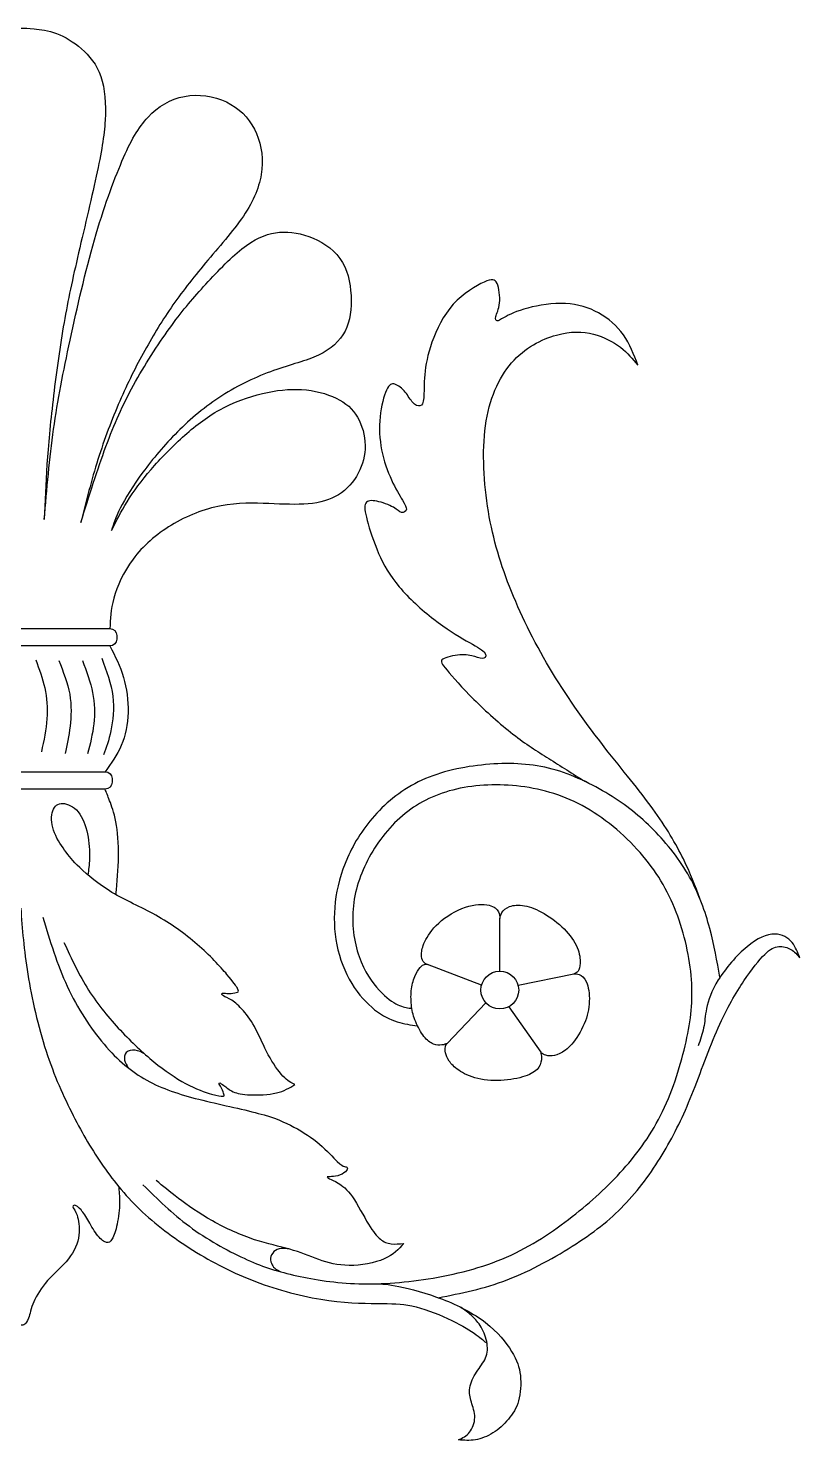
# Model space of a CAD drawing. Extents: x -83 to 107, y -14 to 175.
# Drawn here: x -55.82 to -28.71, y 125.69 to 175.29 of the extents above; entities that cross this region are included whole.
import ezdxf

# ---------------------------------------------------------------- set-up
doc = ezdxf.new("R2010")
doc.units = 0
doc.header["$MEASUREMENT"] = 0
doc.layers.add('LAYER_1', color=7, linetype='CONTINUOUS')

msp = doc.modelspace()

# ---------------------------------------------------------------- linework, layer by layer
at = {"layer": 'LAYER_1'}
msp.add_ellipse((-39.2539, 141.515), major_axis=(0.6637, 0), ratio=0.9998493, dxfattribs=at)
for points, knots in [([(-56.0873, 175.2938), (-55.9523, 175.2938), (-55.817, 175.2938), (-55.6086, 175.2744), (-55.6086, 175.2744), (-55.4, 175.255), (-55.118, 175.2161), (-54.8263, 175.1066), (-54.8263, 175.1066), (-54.5345, 174.9972), (-54.2331, 174.8174), (-53.9535, 174.5742), (-53.9535, 174.5742), (-53.674, 174.3311), (-53.4162, 174.0248), (-53.2704, 173.5994), (-53.2704, 173.5994), (-53.1245, 173.1739), (-53.0904, 172.6293), (-53.122, 172.0702), (-53.122, 172.0702), (-53.1537, 171.5111), (-53.2509, 170.9373), (-53.4332, 170.0962), (-53.4332, 170.0962), (-53.6155, 169.255), (-53.883, 168.1464), (-54.0921, 167.2372), (-54.0921, 167.2372), (-54.301, 166.328), (-54.4519, 165.6182), (-54.5904, 164.8037), (-54.5904, 164.8037), (-54.729, 163.9894), (-54.8554, 163.0704), (-54.9526, 162.239), (-54.9526, 162.239), (-55.0499, 161.4075), (-55.118, 160.6636), (-55.1642, 159.9781), (-55.1642, 159.9781), (-55.2103, 159.2926), (-55.2347, 158.6652), (-55.2589, 158.038), (-55.2589, 158.038), (-55.1666, 159.1125), (-55.0742, 160.1871), (-54.9309, 161.213), (-54.9309, 161.213), (-54.7874, 162.239), (-54.5929, 163.2163), (-54.3498, 164.3442), (-54.3498, 164.3442), (-54.1067, 165.4723), (-53.8149, 166.751), (-53.4965, 167.862), (-53.4965, 167.862), (-53.178, 168.973), (-52.8328, 169.9163), (-52.5289, 170.6238), (-52.5289, 170.6238), (-52.225, 171.3311), (-51.9624, 171.8028), (-51.6124, 172.1724), (-51.6124, 172.1724), (-51.2623, 172.5419), (-50.8247, 172.8094), (-50.3337, 172.9017), (-50.3337, 172.9017), (-49.8425, 172.994), (-49.298, 172.9113), (-48.8604, 172.7047), (-48.8604, 172.7047), (-48.4229, 172.4981), (-48.0922, 172.1675), (-47.8782, 171.7542), (-47.8782, 171.7542), (-47.6643, 171.3409), (-47.567, 170.845), (-47.6132, 170.3441), (-47.6132, 170.3441), (-47.6594, 169.8433), (-47.8491, 169.3377), (-48.1966, 168.8004), (-48.1966, 168.8004), (-48.5443, 168.2632), (-49.05, 167.6942), (-49.507, 167.1522), (-49.507, 167.1522), (-49.9641, 166.61), (-50.3725, 166.0946), (-50.7372, 165.5744), (-50.7372, 165.5744), (-51.1019, 165.0541), (-51.4228, 164.529), (-51.7297, 163.9741), (-51.7297, 163.9741), (-52.0365, 163.4192), (-52.3295, 162.8345), (-52.6073, 162.197), (-52.6073, 162.197), (-52.885, 161.5594), (-53.1476, 160.869), (-53.373, 160.15), (-53.373, 160.15), (-53.5985, 159.431), (-53.787, 158.6834), (-53.9754, 157.9359)], [0, 0, 0, 0, 0.0357143, 0.0357143, 0.0357143, 0.0357143, 0.0714286, 0.0714286, 0.0714286, 0.0714286, 0.1071429, 0.1071429, 0.1071429, 0.1071429, 0.1428571, 0.1428571, 0.1428571, 0.1428571, 0.1785714, 0.1785714, 0.1785714, 0.1785714, 0.2142857, 0.2142857, 0.2142857, 0.2142857, 0.25, 0.25, 0.25, 0.25, 0.2857143, 0.2857143, 0.2857143, 0.2857143, 0.3214286, 0.3214286, 0.3214286, 0.3214286, 0.3571429, 0.3571429, 0.3571429, 0.3571429, 0.3928571, 0.3928571, 0.3928571, 0.3928571, 0.4285714, 0.4285714, 0.4285714, 0.4285714, 0.4642857, 0.4642857, 0.4642857, 0.4642857, 0.5, 0.5, 0.5, 0.5, 0.5357143, 0.5357143, 0.5357143, 0.5357143, 0.5714286, 0.5714286, 0.5714286, 0.5714286, 0.6071429, 0.6071429, 0.6071429, 0.6071429, 0.6428571, 0.6428571, 0.6428571, 0.6428571, 0.6785714, 0.6785714, 0.6785714, 0.6785714, 0.7142857, 0.7142857, 0.7142857, 0.7142857, 0.75, 0.75, 0.75, 0.75, 0.7857143, 0.7857143, 0.7857143, 0.7857143, 0.8214286, 0.8214286, 0.8214286, 0.8214286, 0.8571429, 0.8571429, 0.8571429, 0.8571429, 0.8928571, 0.8928571, 0.8928571, 0.8928571, 0.9285714, 0.9285714, 0.9285714, 0.9285714, 1, 1, 1, 1]), ([(-53.9754, 157.9359), (-53.6824, 158.8682), (-53.3895, 159.8006), (-53.0947, 160.5997), (-53.0947, 160.5997), (-52.7999, 161.399), (-52.5033, 162.0651), (-52.1216, 162.7603), (-52.1216, 162.7603), (-51.74, 163.4556), (-51.2731, 164.1801), (-50.8598, 164.7538), (-50.8598, 164.7538), (-50.4466, 165.3275), (-50.0868, 165.7506), (-49.6613, 166.2197), (-49.6613, 166.2197), (-49.2359, 166.6889), (-48.7448, 167.2044), (-48.3146, 167.5447), (-48.3146, 167.5447), (-47.8843, 167.885), (-47.5147, 168.0504), (-47.1355, 168.1111), (-47.1355, 168.1111), (-46.7563, 168.1719), (-46.3673, 168.1281), (-45.9613, 167.9799), (-45.9613, 167.9799), (-45.5553, 167.8316), (-45.1323, 167.5787), (-44.8698, 167.2117), (-44.8698, 167.2117), (-44.6071, 166.8446), (-44.5051, 166.3632), (-44.4808, 165.9062), (-44.4808, 165.9062), (-44.4564, 165.4491), (-44.51, 165.0163), (-44.6923, 164.659), (-44.6923, 164.659), (-44.8745, 164.3016), (-45.1858, 164.0197), (-45.6185, 163.8155), (-45.6185, 163.8155), (-46.0512, 163.6113), (-46.6056, 163.4848), (-47.2036, 163.2709), (-47.2036, 163.2709), (-47.8016, 163.0569), (-48.4434, 162.7555), (-49.022, 162.386), (-49.022, 162.386), (-49.6007, 162.0165), (-50.116, 161.5788), (-50.5779, 161.117), (-50.5779, 161.117), (-51.0398, 160.6551), (-51.4483, 160.1689), (-51.7934, 159.6997), (-51.7934, 159.6997), (-52.1386, 159.2305), (-52.4207, 158.7782), (-52.5932, 158.4403), (-52.5932, 158.4403), (-52.7658, 158.1024), (-52.8291, 157.8787), (-52.8922, 157.6551), (-52.8922, 157.6551), (-52.7318, 157.9808), (-52.5713, 158.3067), (-52.3477, 158.664), (-52.3477, 158.664), (-52.1241, 159.0213), (-51.8371, 159.4103), (-51.5065, 159.7968), (-51.5065, 159.7968), (-51.176, 160.1834), (-50.8016, 160.5675), (-50.4004, 160.9298), (-50.4004, 160.9298), (-49.9993, 161.292), (-49.5714, 161.6324), (-49.0925, 161.8949), (-49.0925, 161.8949), (-48.6136, 162.1575), (-48.0836, 162.3422), (-47.595, 162.4613), (-47.595, 162.4613), (-47.1064, 162.5804), (-46.659, 162.634), (-46.2165, 162.6048), (-46.2165, 162.6048), (-45.7741, 162.5756), (-45.3365, 162.4638), (-44.9986, 162.3009), (-44.9986, 162.3009), (-44.6607, 162.1381), (-44.4224, 161.9241), (-44.2547, 161.6372), (-44.2547, 161.6372), (-44.087, 161.3503), (-43.9897, 160.9906), (-43.9849, 160.6453), (-43.9849, 160.6453), (-43.9799, 160.3001), (-44.0676, 159.9694), (-44.2279, 159.668), (-44.2279, 159.668), (-44.3884, 159.3666), (-44.6218, 159.0943), (-44.9184, 158.9095), (-44.9184, 158.9095), (-45.2149, 158.7248), (-45.5748, 158.6275), (-45.9855, 158.5911), (-45.9855, 158.5911), (-46.3965, 158.5546), (-46.8584, 158.5789), (-47.3737, 158.5983), (-47.3737, 158.5983), (-47.8891, 158.6178), (-48.458, 158.6323), (-49.0487, 158.5206), (-49.0487, 158.5206), (-49.6395, 158.4088), (-50.2521, 158.1706), (-50.7918, 157.8447), (-50.7918, 157.8447), (-51.3315, 157.519), (-51.7982, 157.1057), (-52.141, 156.6487), (-52.141, 156.6487), (-52.4839, 156.1916), (-52.7026, 155.6908), (-52.817, 155.2775), (-52.817, 155.2775), (-52.9313, 154.8642), (-52.9412, 154.5383), (-52.951, 154.2125)], [0, 0, 0, 0, 0.0277778, 0.0277778, 0.0277778, 0.0277778, 0.0555556, 0.0555556, 0.0555556, 0.0555556, 0.0833333, 0.0833333, 0.0833333, 0.0833333, 0.1111111, 0.1111111, 0.1111111, 0.1111111, 0.1388889, 0.1388889, 0.1388889, 0.1388889, 0.1666667, 0.1666667, 0.1666667, 0.1666667, 0.1944444, 0.1944444, 0.1944444, 0.1944444, 0.2222222, 0.2222222, 0.2222222, 0.2222222, 0.25, 0.25, 0.25, 0.25, 0.2777778, 0.2777778, 0.2777778, 0.2777778, 0.3055556, 0.3055556, 0.3055556, 0.3055556, 0.3333333, 0.3333333, 0.3333333, 0.3333333, 0.3611111, 0.3611111, 0.3611111, 0.3611111, 0.3888889, 0.3888889, 0.3888889, 0.3888889, 0.4166667, 0.4166667, 0.4166667, 0.4166667, 0.4444444, 0.4444444, 0.4444444, 0.4444444, 0.4722222, 0.4722222, 0.4722222, 0.4722222, 0.5, 0.5, 0.5, 0.5, 0.5277778, 0.5277778, 0.5277778, 0.5277778, 0.5555556, 0.5555556, 0.5555556, 0.5555556, 0.5833333, 0.5833333, 0.5833333, 0.5833333, 0.6111111, 0.6111111, 0.6111111, 0.6111111, 0.6388889, 0.6388889, 0.6388889, 0.6388889, 0.6666667, 0.6666667, 0.6666667, 0.6666667, 0.6944444, 0.6944444, 0.6944444, 0.6944444, 0.7222222, 0.7222222, 0.7222222, 0.7222222, 0.75, 0.75, 0.75, 0.75, 0.7777778, 0.7777778, 0.7777778, 0.7777778, 0.8055556, 0.8055556, 0.8055556, 0.8055556, 0.8333333, 0.8333333, 0.8333333, 0.8333333, 0.8611111, 0.8611111, 0.8611111, 0.8611111, 0.8888889, 0.8888889, 0.8888889, 0.8888889, 0.9166667, 0.9166667, 0.9166667, 0.9166667, 0.9444444, 0.9444444, 0.9444444, 0.9444444, 1, 1, 1, 1]), ([(-32.2223, 144.7248), (-32.385, 145.1634), (-32.5478, 145.6021), (-32.8042, 146.1204), (-32.8042, 146.1204), (-33.0605, 146.6388), (-33.4107, 147.2368), (-33.8799, 147.8835), (-33.8799, 147.8835), (-34.349, 148.5301), (-34.9374, 149.2254), (-35.5573, 150.0228), (-35.5573, 150.0228), (-36.1773, 150.8202), (-36.8288, 151.7197), (-37.4, 152.658), (-37.4, 152.658), (-37.9713, 153.5964), (-38.4625, 154.5738), (-38.8417, 155.5073), (-38.8417, 155.5073), (-39.2209, 156.4408), (-39.4884, 157.3306), (-39.6537, 158.3225), (-39.6537, 158.3225), (-39.819, 159.3143), (-39.8822, 160.4084), (-39.7534, 161.332), (-39.7534, 161.332), (-39.6245, 162.2559), (-39.3036, 163.0096), (-38.8418, 163.5396), (-38.8418, 163.5396), (-38.3798, 164.0695), (-37.7768, 164.3758), (-37.2664, 164.5192), (-37.2664, 164.5192), (-36.7558, 164.6627), (-36.3377, 164.6433), (-35.9657, 164.5485), (-35.9657, 164.5485), (-35.5937, 164.4536), (-35.268, 164.2834), (-35.0152, 164.089), (-35.0152, 164.089), (-34.7623, 163.8945), (-34.5825, 163.6757), (-34.4026, 163.4569), (-34.4026, 163.4569), (-34.5436, 163.8313), (-34.6846, 164.2057), (-34.9082, 164.5242), (-34.9082, 164.5242), (-35.1319, 164.8426), (-35.4382, 165.1052), (-35.781, 165.2948), (-35.781, 165.2948), (-36.1237, 165.4844), (-36.503, 165.6011), (-36.943, 165.623), (-36.943, 165.623), (-37.3831, 165.6449), (-37.8839, 165.5719), (-38.2728, 165.4674), (-38.2728, 165.4674), (-38.6618, 165.3629), (-38.9389, 165.2267), (-39.0994, 165.1393), (-39.0994, 165.1393), (-39.2599, 165.0517), (-39.3036, 165.0128), (-39.3424, 165.0176), (-39.3424, 165.0176), (-39.3814, 165.0225), (-39.4155, 165.0712), (-39.3912, 165.1708), (-39.3912, 165.1708), (-39.3668, 165.2705), (-39.2842, 165.4212), (-39.2622, 165.6473), (-39.2622, 165.6473), (-39.2404, 165.8733), (-39.2793, 166.1748), (-39.3498, 166.3328), (-39.3498, 166.3328), (-39.4203, 166.4909), (-39.5225, 166.5055), (-39.8019, 166.3791), (-39.8019, 166.3791), (-40.0816, 166.2527), (-40.5385, 165.9852), (-40.8887, 165.5987), (-40.8887, 165.5987), (-41.2387, 165.2122), (-41.4819, 164.7065), (-41.6374, 164.2688), (-41.6374, 164.2688), (-41.793, 163.8313), (-41.8611, 163.4617), (-41.8903, 163.1286), (-41.8903, 163.1286), (-41.9195, 162.7956), (-41.9097, 162.4991), (-41.9267, 162.3118), (-41.9267, 162.3118), (-41.9438, 162.1246), (-41.9875, 162.0469), (-42.058, 162.0299), (-42.058, 162.0299), (-42.1285, 162.0127), (-42.2258, 162.0567), (-42.3108, 162.149), (-42.3108, 162.149), (-42.3959, 162.2413), (-42.4689, 162.3824), (-42.5759, 162.5112), (-42.5759, 162.5112), (-42.6828, 162.64), (-42.8238, 162.7568), (-42.938, 162.7933), (-42.938, 162.7933), (-43.0523, 162.8297), (-43.1399, 162.7859), (-43.2323, 162.5841), (-43.2323, 162.5841), (-43.3246, 162.3824), (-43.4219, 162.0226), (-43.4607, 161.6433), (-43.4607, 161.6433), (-43.4996, 161.2641), (-43.4802, 160.8654), (-43.4048, 160.4837), (-43.4048, 160.4837), (-43.3294, 160.102), (-43.1982, 159.7373), (-43.0597, 159.4334), (-43.0597, 159.4334), (-42.9211, 159.1296), (-42.7752, 158.8865), (-42.6756, 158.7212), (-42.6756, 158.7212), (-42.5759, 158.5559), (-42.5223, 158.4684), (-42.5369, 158.3979), (-42.5369, 158.3979), (-42.5516, 158.3274), (-42.6342, 158.2738), (-42.7071, 158.2885), (-42.7071, 158.2885), (-42.78, 158.303), (-42.8433, 158.3857), (-42.9939, 158.4708), (-42.9939, 158.4708), (-43.1447, 158.5558), (-43.383, 158.6433), (-43.5726, 158.6823), (-43.5726, 158.6823), (-43.7621, 158.7212), (-43.9032, 158.7114), (-43.9616, 158.6119), (-43.9616, 158.6119), (-44.0198, 158.5121), (-43.9955, 158.3224), (-43.913, 158.0089), (-43.913, 158.0089), (-43.8303, 157.6952), (-43.6893, 157.2577), (-43.5118, 156.8517), (-43.5118, 156.8517), (-43.3343, 156.4458), (-43.1204, 156.0713), (-42.7874, 155.6775), (-42.7874, 155.6775), (-42.4542, 155.2836), (-42.0021, 154.8703), (-41.5742, 154.5397), (-41.5742, 154.5397), (-41.1464, 154.2091), (-40.7428, 153.9611), (-40.4317, 153.7812), (-40.4317, 153.7812), (-40.1204, 153.6014), (-39.9017, 153.4895), (-39.8068, 153.3874), (-39.8068, 153.3874), (-39.712, 153.2853), (-39.7412, 153.1929), (-39.8116, 153.1686), (-39.8116, 153.1686), (-39.8822, 153.1443), (-39.994, 153.188), (-40.1326, 153.2269), (-40.1326, 153.2269), (-40.2711, 153.2658), (-40.4365, 153.2998), (-40.6553, 153.2853), (-40.6553, 153.2853), (-40.8741, 153.2707), (-41.1464, 153.2074), (-41.2534, 153.1345), (-41.2534, 153.1345), (-41.3602, 153.0616), (-41.3019, 152.9789), (-41.1075, 152.748), (-41.1075, 152.748), (-40.913, 152.517), (-40.5823, 152.1378), (-40.1642, 151.7221), (-40.1642, 151.7221), (-39.746, 151.3064), (-39.2404, 150.8542), (-38.7907, 150.5041), (-38.7907, 150.5041), (-38.3409, 150.1541), (-37.9471, 149.9061), (-37.534, 149.6455), (-37.534, 149.6455), (-37.1209, 149.3849), (-36.6886, 149.1116), (-36.2565, 148.8383)], [0, 0, 0, 0, 0.0178571, 0.0178571, 0.0178571, 0.0178571, 0.0357143, 0.0357143, 0.0357143, 0.0357143, 0.0535714, 0.0535714, 0.0535714, 0.0535714, 0.0714286, 0.0714286, 0.0714286, 0.0714286, 0.0892857, 0.0892857, 0.0892857, 0.0892857, 0.1071429, 0.1071429, 0.1071429, 0.1071429, 0.125, 0.125, 0.125, 0.125, 0.1428571, 0.1428571, 0.1428571, 0.1428571, 0.1607143, 0.1607143, 0.1607143, 0.1607143, 0.1785714, 0.1785714, 0.1785714, 0.1785714, 0.1964286, 0.1964286, 0.1964286, 0.1964286, 0.2142857, 0.2142857, 0.2142857, 0.2142857, 0.2321429, 0.2321429, 0.2321429, 0.2321429, 0.25, 0.25, 0.25, 0.25, 0.2678571, 0.2678571, 0.2678571, 0.2678571, 0.2857143, 0.2857143, 0.2857143, 0.2857143, 0.3035714, 0.3035714, 0.3035714, 0.3035714, 0.3214286, 0.3214286, 0.3214286, 0.3214286, 0.3392857, 0.3392857, 0.3392857, 0.3392857, 0.3571429, 0.3571429, 0.3571429, 0.3571429, 0.375, 0.375, 0.375, 0.375, 0.3928571, 0.3928571, 0.3928571, 0.3928571, 0.4107143, 0.4107143, 0.4107143, 0.4107143, 0.4285714, 0.4285714, 0.4285714, 0.4285714, 0.4464286, 0.4464286, 0.4464286, 0.4464286, 0.4642857, 0.4642857, 0.4642857, 0.4642857, 0.4821429, 0.4821429, 0.4821429, 0.4821429, 0.5, 0.5, 0.5, 0.5, 0.5178571, 0.5178571, 0.5178571, 0.5178571, 0.5357143, 0.5357143, 0.5357143, 0.5357143, 0.5535714, 0.5535714, 0.5535714, 0.5535714, 0.5714286, 0.5714286, 0.5714286, 0.5714286, 0.5892857, 0.5892857, 0.5892857, 0.5892857, 0.6071429, 0.6071429, 0.6071429, 0.6071429, 0.625, 0.625, 0.625, 0.625, 0.6428571, 0.6428571, 0.6428571, 0.6428571, 0.6607143, 0.6607143, 0.6607143, 0.6607143, 0.6785714, 0.6785714, 0.6785714, 0.6785714, 0.6964286, 0.6964286, 0.6964286, 0.6964286, 0.7142857, 0.7142857, 0.7142857, 0.7142857, 0.7321429, 0.7321429, 0.7321429, 0.7321429, 0.75, 0.75, 0.75, 0.75, 0.7678571, 0.7678571, 0.7678571, 0.7678571, 0.7857143, 0.7857143, 0.7857143, 0.7857143, 0.8035714, 0.8035714, 0.8035714, 0.8035714, 0.8214286, 0.8214286, 0.8214286, 0.8214286, 0.8392857, 0.8392857, 0.8392857, 0.8392857, 0.8571429, 0.8571429, 0.8571429, 0.8571429, 0.875, 0.875, 0.875, 0.875, 0.8928571, 0.8928571, 0.8928571, 0.8928571, 0.9107143, 0.9107143, 0.9107143, 0.9107143, 0.9285714, 0.9285714, 0.9285714, 0.9285714, 0.9464286, 0.9464286, 0.9464286, 0.9464286, 0.9642857, 0.9642857, 0.9642857, 0.9642857, 1, 1, 1, 1]), ([(-56.0873, 154.2125), (-56.0873, 154.2125), (-52.951, 154.2125), (-52.951, 154.2125), (-52.951, 154.2125), (-52.8187, 154.2125), (-52.7106, 154.1044), (-52.7106, 153.9721), (-52.7106, 153.9721), (-52.7106, 153.9721), (-52.7106, 153.8404), (-52.7106, 153.8404), (-52.7106, 153.8404), (-52.7106, 153.7081), (-52.8187, 153.5999), (-52.951, 153.5999), (-52.951, 153.5999), (-52.951, 153.5999), (-56.0873, 153.5999), (-56.0873, 153.5999)], [0, 0, 0, 0, 0.1666667, 0.1666667, 0.1666667, 0.1666667, 0.3333333, 0.3333333, 0.3333333, 0.3333333, 0.5, 0.5, 0.5, 0.5, 0.6666667, 0.6666667, 0.6666667, 0.6666667, 1, 1, 1, 1]), ([(-52.951, 153.5999), (-52.7723, 153.2438), (-52.5935, 152.8876), (-52.4762, 152.4969), (-52.4762, 152.4969), (-52.3589, 152.106), (-52.303, 151.6806), (-52.3151, 151.2674), (-52.3151, 151.2674), (-52.3272, 150.854), (-52.4075, 150.4529), (-52.5527, 150.1077), (-52.5527, 150.1077), (-52.698, 149.7625), (-52.9084, 149.4731), (-53.1187, 149.1838)], [0, 0, 0, 0, 0.2, 0.2, 0.2, 0.2, 0.4, 0.4, 0.4, 0.4, 0.6, 0.6, 0.6, 0.6, 1, 1, 1, 1]), ([(-55.5582, 153.1077), (-55.439, 152.7867), (-55.3199, 152.4658), (-55.2446, 152.1243), (-55.2446, 152.1243), (-55.1692, 151.7827), (-55.1376, 151.4205), (-55.1643, 151.0437), (-55.1643, 151.0437), (-55.1911, 150.6669), (-55.2762, 150.2754), (-55.3613, 149.8841)], [0, 0, 0, 0, 0.25, 0.25, 0.25, 0.25, 0.5, 0.5, 0.5, 0.5, 1, 1, 1, 1]), ([(-54.7486, 153.0931), (-54.593, 152.6944), (-54.4375, 152.2957), (-54.367, 151.9031), (-54.367, 151.9031), (-54.2965, 151.5104), (-54.3111, 151.1239), (-54.3524, 150.7775), (-54.3524, 150.7775), (-54.3937, 150.431), (-54.4617, 150.1247), (-54.5299, 149.8184)], [0, 0, 0, 0, 0.25, 0.25, 0.25, 0.25, 0.5, 0.5, 0.5, 0.5, 1, 1, 1, 1]), ([(-53.9172, 153.0858), (-53.7762, 152.709), (-53.6352, 152.3322), (-53.5611, 151.959), (-53.5611, 151.959), (-53.487, 151.5859), (-53.4796, 151.2163), (-53.5197, 150.859), (-53.5197, 150.859), (-53.5599, 150.5016), (-53.6475, 150.1563), (-53.7348, 149.8111)], [0, 0, 0, 0, 0.25, 0.25, 0.25, 0.25, 0.5, 0.5, 0.5, 0.5, 1, 1, 1, 1]), ([(-53.239, 153.1659), (-53.0736, 152.7212), (-52.9083, 152.2762), (-52.8512, 151.8375), (-52.8512, 151.8375), (-52.794, 151.3986), (-52.8451, 150.9658), (-52.918, 150.6231), (-52.918, 150.6231), (-52.9909, 150.2803), (-53.0858, 150.0274), (-53.1806, 149.7746)], [0, 0, 0, 0, 0.25, 0.25, 0.25, 0.25, 0.5, 0.5, 0.5, 0.5, 1, 1, 1, 1]), ([(-31.5174, 141.9634), (-31.6184, 142.525), (-31.7196, 143.0868), (-31.8772, 143.6765), (-31.8772, 143.6765), (-32.0347, 144.266), (-32.2487, 144.8835), (-32.5841, 145.4816), (-32.5841, 145.4816), (-32.9196, 146.0796), (-33.3767, 146.6583), (-33.8531, 147.142), (-33.8531, 147.142), (-34.3296, 147.6258), (-34.8257, 148.0148), (-35.4187, 148.3795), (-35.4187, 148.3795), (-36.012, 148.744), (-36.7025, 149.0844), (-37.4099, 149.274), (-37.4099, 149.274), (-38.1172, 149.4637), (-38.8418, 149.5026), (-39.6075, 149.4443), (-39.6075, 149.4443), (-40.3732, 149.3858), (-41.1804, 149.2303), (-41.866, 148.9386), (-41.866, 148.9386), (-42.5517, 148.6469), (-43.1155, 148.219), (-43.5701, 147.7303), (-43.5701, 147.7303), (-44.0248, 147.2417), (-44.37, 146.6922), (-44.6082, 146.1598), (-44.6082, 146.1598), (-44.8465, 145.6274), (-44.9778, 145.112), (-45.0362, 144.604), (-45.0362, 144.604), (-45.0945, 144.0959), (-45.0799, 143.5951), (-44.9802, 143.1065), (-44.9802, 143.1065), (-44.8806, 142.6178), (-44.6958, 142.1413), (-44.4576, 141.7474), (-44.4576, 141.7474), (-44.2193, 141.3536), (-43.9275, 141.0425), (-43.6504, 140.8237), (-43.6504, 140.8237), (-43.3733, 140.6049), (-43.1108, 140.4784), (-42.8625, 140.3996), (-42.8625, 140.3996), (-42.6142, 140.3206), (-42.3803, 140.2891), (-42.1462, 140.2577)], [0, 0, 0, 0, 0.0625, 0.0625, 0.0625, 0.0625, 0.125, 0.125, 0.125, 0.125, 0.1875, 0.1875, 0.1875, 0.1875, 0.25, 0.25, 0.25, 0.25, 0.3125, 0.3125, 0.3125, 0.3125, 0.375, 0.375, 0.375, 0.375, 0.4375, 0.4375, 0.4375, 0.4375, 0.5, 0.5, 0.5, 0.5, 0.5625, 0.5625, 0.5625, 0.5625, 0.625, 0.625, 0.625, 0.625, 0.6875, 0.6875, 0.6875, 0.6875, 0.75, 0.75, 0.75, 0.75, 0.8125, 0.8125, 0.8125, 0.8125, 0.875, 0.875, 0.875, 0.875, 1, 1, 1, 1]), ([(-56.0873, 149.1838), (-56.0873, 149.1838), (-53.1187, 149.1838), (-53.1187, 149.1838), (-53.1187, 149.1838), (-52.9864, 149.1838), (-52.8782, 149.0757), (-52.8782, 148.9434), (-52.8782, 148.9434), (-52.8782, 148.9434), (-52.8782, 148.8116), (-52.8782, 148.8116), (-52.8782, 148.8116), (-52.8782, 148.6793), (-52.9864, 148.5712), (-53.1187, 148.5712), (-53.1187, 148.5712), (-53.1187, 148.5712), (-56.0873, 148.5712), (-56.0873, 148.5712)], [0, 0, 0, 0, 0.1666667, 0.1666667, 0.1666667, 0.1666667, 0.3333333, 0.3333333, 0.3333333, 0.3333333, 0.5, 0.5, 0.5, 0.5, 0.6666667, 0.6666667, 0.6666667, 0.6666667, 1, 1, 1, 1]), ([(-52.7415, 144.8631), (-52.6994, 145.3115), (-52.6571, 145.7598), (-52.6529, 146.2041), (-52.6529, 146.2041), (-52.6489, 146.6483), (-52.6829, 147.0883), (-52.745, 147.4238), (-52.745, 147.4238), (-52.8069, 147.7593), (-52.8969, 147.9902), (-52.9638, 148.1641), (-52.9638, 148.1641), (-53.0308, 148.3378), (-53.0748, 148.4546), (-53.1187, 148.5712)], [0, 0, 0, 0, 0.2, 0.2, 0.2, 0.2, 0.4, 0.4, 0.4, 0.4, 0.6, 0.6, 0.6, 0.6, 1, 1, 1, 1]), ([(-51.7908, 134.6778), (-51.2803, 134.1721), (-50.7696, 133.6664), (-50.162, 133.2166), (-50.162, 133.2166), (-49.5542, 132.7669), (-48.8492, 132.373), (-48.2414, 132.0935), (-48.2414, 132.0935), (-47.6337, 131.814), (-47.1231, 131.6486), (-46.5032, 131.5051), (-46.5032, 131.5051), (-45.8833, 131.3617), (-45.1539, 131.2402), (-44.3541, 131.2062), (-44.3541, 131.2062), (-43.5543, 131.1721), (-42.684, 131.2257), (-41.765, 131.3715), (-41.765, 131.3715), (-40.8461, 131.5173), (-39.8785, 131.7556), (-39.013, 132.1349), (-39.013, 132.1349), (-38.1476, 132.5141), (-37.3842, 133.0343), (-36.7108, 133.5594), (-36.7108, 133.5594), (-36.0374, 134.0845), (-35.454, 134.6146), (-34.9216, 135.2126), (-34.9216, 135.2126), (-34.3891, 135.8106), (-33.9078, 136.4767), (-33.531, 137.2546), (-33.531, 137.2546), (-33.1542, 138.0326), (-32.8819, 138.9224), (-32.7093, 139.6979), (-32.7093, 139.6979), (-32.5367, 140.4734), (-32.4637, 141.1346), (-32.5196, 141.8883), (-32.5196, 141.8883), (-32.5756, 142.6419), (-32.7604, 143.488), (-33.0569, 144.2537), (-33.0569, 144.2537), (-33.3535, 145.0195), (-33.762, 145.705), (-34.3259, 146.3469), (-34.3259, 146.3469), (-34.89, 146.9888), (-35.6096, 147.5867), (-36.3583, 147.9903), (-36.3583, 147.9903), (-37.107, 148.3938), (-37.885, 148.603), (-38.663, 148.6832), (-38.663, 148.6832), (-39.4409, 148.7634), (-40.2189, 148.7147), (-40.902, 148.5397), (-40.902, 148.5397), (-41.5851, 148.3647), (-42.1734, 148.0633), (-42.6767, 147.6354), (-42.6767, 147.6354), (-43.1799, 147.2074), (-43.598, 146.6531), (-43.8995, 146.0673), (-43.8995, 146.0673), (-44.201, 145.4815), (-44.3858, 144.8639), (-44.4173, 144.2416), (-44.4173, 144.2416), (-44.4489, 143.6192), (-44.3273, 142.992), (-44.1256, 142.5009), (-44.1256, 142.5009), (-43.9238, 142.0099), (-43.6418, 141.6549), (-43.3963, 141.4118), (-43.3963, 141.4118), (-43.1507, 141.1687), (-42.9417, 141.0374), (-42.7723, 140.9665), (-42.7723, 140.9665), (-42.6028, 140.8956), (-42.473, 140.8849), (-42.3432, 140.8743)], [0, 0, 0, 0, 0.0416667, 0.0416667, 0.0416667, 0.0416667, 0.0833333, 0.0833333, 0.0833333, 0.0833333, 0.125, 0.125, 0.125, 0.125, 0.1666667, 0.1666667, 0.1666667, 0.1666667, 0.2083333, 0.2083333, 0.2083333, 0.2083333, 0.25, 0.25, 0.25, 0.25, 0.2916667, 0.2916667, 0.2916667, 0.2916667, 0.3333333, 0.3333333, 0.3333333, 0.3333333, 0.375, 0.375, 0.375, 0.375, 0.4166667, 0.4166667, 0.4166667, 0.4166667, 0.4583333, 0.4583333, 0.4583333, 0.4583333, 0.5, 0.5, 0.5, 0.5, 0.5416667, 0.5416667, 0.5416667, 0.5416667, 0.5833333, 0.5833333, 0.5833333, 0.5833333, 0.625, 0.625, 0.625, 0.625, 0.6666667, 0.6666667, 0.6666667, 0.6666667, 0.7083333, 0.7083333, 0.7083333, 0.7083333, 0.75, 0.75, 0.75, 0.75, 0.7916667, 0.7916667, 0.7916667, 0.7916667, 0.8333333, 0.8333333, 0.8333333, 0.8333333, 0.875, 0.875, 0.875, 0.875, 0.9166667, 0.9166667, 0.9166667, 0.9166667, 1, 1, 1, 1]), ([(-54.5694, 143.1889), (-54.302, 142.6127), (-54.0346, 142.0365), (-53.704, 141.5138), (-53.704, 141.5138), (-53.3734, 140.9911), (-52.9795, 140.5219), (-52.5845, 140.1014), (-52.5845, 140.1014), (-52.1895, 139.6808), (-51.7931, 139.3088), (-51.4078, 138.994), (-51.4078, 138.994), (-51.0225, 138.6792), (-50.6481, 138.4215), (-50.2932, 138.2331), (-50.2932, 138.2331), (-49.9383, 138.0446), (-49.6027, 137.9255), (-49.3791, 137.8587), (-49.3791, 137.8587), (-49.1554, 137.7919), (-49.0436, 137.7772), (-48.9889, 137.7821), (-48.9889, 137.7821), (-48.9342, 137.7869), (-48.9367, 137.8113), (-48.95, 137.8587), (-48.95, 137.8587), (-48.9633, 137.9061), (-48.9877, 137.9766), (-49.0205, 138.0423), (-49.0205, 138.0423), (-49.0533, 138.1079), (-49.0947, 138.1686), (-49.1117, 138.2063), (-49.1117, 138.2063), (-49.1287, 138.244), (-49.1214, 138.2586), (-49.0947, 138.2525), (-49.0947, 138.2525), (-49.0679, 138.2464), (-49.0217, 138.2197), (-48.9464, 138.1601), (-48.9464, 138.1601), (-48.871, 138.1006), (-48.7664, 138.0081), (-48.623, 137.9437), (-48.623, 137.9437), (-48.4796, 137.8794), (-48.2972, 137.8428), (-48.0226, 137.8319), (-48.0226, 137.8319), (-47.7479, 137.8209), (-47.3808, 137.8356), (-47.1037, 137.9), (-47.1037, 137.9), (-46.8265, 137.9644), (-46.6393, 138.0787), (-46.4521, 138.193), (-46.4521, 138.193), (-46.5809, 138.2561), (-46.7098, 138.3194), (-46.8714, 138.4908), (-46.8714, 138.4908), (-47.0331, 138.6621), (-47.2276, 138.9417), (-47.3892, 139.242), (-47.3892, 139.242), (-47.5509, 139.5422), (-47.6798, 139.8631), (-47.8208, 140.1318), (-47.8208, 140.1318), (-47.9618, 140.4003), (-48.115, 140.6167), (-48.262, 140.7869), (-48.262, 140.7869), (-48.4091, 140.9571), (-48.5501, 141.081), (-48.674, 141.1601), (-48.674, 141.1601), (-48.7981, 141.2391), (-48.905, 141.2732), (-48.9633, 141.3071), (-48.9633, 141.3071), (-49.0217, 141.3412), (-49.0315, 141.3752), (-49.012, 141.3911), (-49.012, 141.3911), (-48.9926, 141.4069), (-48.9439, 141.4044), (-48.888, 141.3995), (-48.888, 141.3995), (-48.832, 141.3947), (-48.7689, 141.3874), (-48.6899, 141.3935), (-48.6899, 141.3935), (-48.6108, 141.3995), (-48.516, 141.419), (-48.4686, 141.4396), (-48.4686, 141.4396), (-48.4212, 141.4603), (-48.4212, 141.4822), (-48.4674, 141.5648), (-48.4674, 141.5648), (-48.5135, 141.6475), (-48.606, 141.791), (-48.8394, 142.0633), (-48.8394, 142.0633), (-49.0728, 142.3355), (-49.4471, 142.7366), (-49.8835, 143.1159), (-49.8835, 143.1159), (-50.3199, 143.4952), (-50.8183, 143.8525), (-51.341, 144.1442), (-51.341, 144.1442), (-51.8636, 144.4359), (-52.4106, 144.6621), (-52.881, 144.9441), (-52.881, 144.9441), (-53.3514, 145.2261), (-53.7453, 145.564), (-54.0067, 145.8132), (-54.0067, 145.8132), (-54.268, 146.0623), (-54.3969, 146.2228), (-54.5428, 146.4258), (-54.5428, 146.4258), (-54.6886, 146.6288), (-54.8515, 146.8744), (-54.9341, 147.126), (-54.9341, 147.126), (-55.0167, 147.3776), (-55.0192, 147.6353), (-54.9597, 147.8091), (-54.9597, 147.8091), (-54.9002, 147.9829), (-54.7786, 148.0728), (-54.6108, 148.0681), (-54.6108, 148.0681), (-54.4431, 148.0632), (-54.2291, 147.9634), (-54.0686, 147.7726), (-54.0686, 147.7726), (-53.9082, 147.5818), (-53.8012, 147.2998), (-53.7405, 147.0007), (-53.7405, 147.0007), (-53.6798, 146.7017), (-53.6651, 146.3857), (-53.6706, 146.1428), (-53.6706, 146.1428), (-53.6762, 145.8999), (-53.7018, 145.7302), (-53.7275, 145.5605)], [0, 0, 0, 0, 0.025, 0.025, 0.025, 0.025, 0.05, 0.05, 0.05, 0.05, 0.075, 0.075, 0.075, 0.075, 0.1, 0.1, 0.1, 0.1, 0.125, 0.125, 0.125, 0.125, 0.15, 0.15, 0.15, 0.15, 0.175, 0.175, 0.175, 0.175, 0.2, 0.2, 0.2, 0.2, 0.225, 0.225, 0.225, 0.225, 0.25, 0.25, 0.25, 0.25, 0.275, 0.275, 0.275, 0.275, 0.3, 0.3, 0.3, 0.3, 0.325, 0.325, 0.325, 0.325, 0.35, 0.35, 0.35, 0.35, 0.375, 0.375, 0.375, 0.375, 0.4, 0.4, 0.4, 0.4, 0.425, 0.425, 0.425, 0.425, 0.45, 0.45, 0.45, 0.45, 0.475, 0.475, 0.475, 0.475, 0.5, 0.5, 0.5, 0.5, 0.525, 0.525, 0.525, 0.525, 0.55, 0.55, 0.55, 0.55, 0.575, 0.575, 0.575, 0.575, 0.6, 0.6, 0.6, 0.6, 0.625, 0.625, 0.625, 0.625, 0.65, 0.65, 0.65, 0.65, 0.675, 0.675, 0.675, 0.675, 0.7, 0.7, 0.7, 0.7, 0.725, 0.725, 0.725, 0.725, 0.75, 0.75, 0.75, 0.75, 0.775, 0.775, 0.775, 0.775, 0.8, 0.8, 0.8, 0.8, 0.825, 0.825, 0.825, 0.825, 0.85, 0.85, 0.85, 0.85, 0.875, 0.875, 0.875, 0.875, 0.9, 0.9, 0.9, 0.9, 0.925, 0.925, 0.925, 0.925, 0.95, 0.95, 0.95, 0.95, 1, 1, 1, 1]), ([(-56.0873, 144.3889), (-56.0323, 143.6594), (-55.9772, 142.9301), (-55.8379, 142.0743), (-55.8379, 142.0743), (-55.6986, 141.2187), (-55.4748, 140.2364), (-55.1952, 139.3735), (-55.1952, 139.3735), (-54.9157, 138.5104), (-54.5802, 137.7665), (-54.2447, 137.1101), (-54.2447, 137.1101), (-53.9092, 136.4537), (-53.5738, 135.8849), (-53.1848, 135.3282), (-53.1848, 135.3282), (-52.7958, 134.7714), (-52.3534, 134.2269), (-51.804, 133.7139), (-51.804, 133.7139), (-51.2544, 133.201), (-50.5982, 132.7196), (-49.9053, 132.2966), (-49.9053, 132.2966), (-49.2124, 131.8736), (-48.483, 131.5089), (-47.6832, 131.2196), (-47.6832, 131.2196), (-46.8834, 130.9304), (-46.0131, 130.7164), (-45.2571, 130.6118), (-45.2571, 130.6118), (-44.501, 130.5073), (-43.8591, 130.5123), (-43.3821, 130.5068), (-43.3821, 130.5068), (-42.905, 130.5013), (-42.5925, 130.4854), (-42.197, 130.3839), (-42.197, 130.3839), (-41.8013, 130.2825), (-41.3223, 130.0953), (-40.9406, 129.9105), (-40.9406, 129.9105), (-40.5589, 129.7257), (-40.2746, 129.5434), (-40.084, 129.4085), (-40.084, 129.4085), (-39.8935, 129.2735), (-39.7968, 129.1858), (-39.7002, 129.0982)], [0, 0, 0, 0, 0.0714286, 0.0714286, 0.0714286, 0.0714286, 0.1428571, 0.1428571, 0.1428571, 0.1428571, 0.2142857, 0.2142857, 0.2142857, 0.2142857, 0.2857143, 0.2857143, 0.2857143, 0.2857143, 0.3571429, 0.3571429, 0.3571429, 0.3571429, 0.4285714, 0.4285714, 0.4285714, 0.4285714, 0.5, 0.5, 0.5, 0.5, 0.5714286, 0.5714286, 0.5714286, 0.5714286, 0.6428571, 0.6428571, 0.6428571, 0.6428571, 0.7142857, 0.7142857, 0.7142857, 0.7142857, 0.7857143, 0.7857143, 0.7857143, 0.7857143, 0.8571429, 0.8571429, 0.8571429, 0.8571429, 1, 1, 1, 1]), ([(-41.8998, 142.4136), (-41.9408, 142.4042), (-41.9894, 142.3798), (-42.0499, 142.3121), (-42.0499, 142.3121), (-42.1103, 142.2443), (-42.1827, 142.1331), (-42.241, 141.99), (-42.241, 141.99), (-42.2994, 141.8469), (-42.3438, 141.6718), (-42.3629, 141.4873), (-42.3629, 141.4873), (-42.382, 141.3028), (-42.3759, 141.109), (-42.3513, 140.9287), (-42.3513, 140.9287), (-42.3268, 140.7486), (-42.2835, 140.582), (-42.2097, 140.4009), (-42.2097, 140.4009), (-42.1359, 140.2198), (-42.0314, 140.0241), (-41.9214, 139.8846), (-41.9214, 139.8846), (-41.8113, 139.7452), (-41.6958, 139.6619), (-41.5855, 139.6194), (-41.5855, 139.6194), (-41.4753, 139.5768), (-41.3702, 139.5749), (-41.2911, 139.5853), (-41.2911, 139.5853), (-41.212, 139.5956), (-41.1593, 139.6181), (-41.1064, 139.6406), (-41.1064, 139.6406), (-41.1306, 139.6066), (-41.155, 139.5725), (-41.1671, 139.5196), (-41.1671, 139.5196), (-41.1793, 139.4668), (-41.1793, 139.395), (-41.1586, 139.3087), (-41.1586, 139.3087), (-41.1379, 139.2225), (-41.0966, 139.1216), (-41.0274, 139.0176), (-41.0274, 139.0176), (-40.958, 138.9137), (-40.8608, 138.8067), (-40.6985, 138.6962), (-40.6985, 138.6962), (-40.5362, 138.5855), (-40.3089, 138.4711), (-40.0269, 138.4055), (-40.0269, 138.4055), (-39.7449, 138.34), (-39.4082, 138.3229), (-39.0963, 138.3473), (-39.0963, 138.3473), (-38.7846, 138.3715), (-38.4978, 138.4372), (-38.2899, 138.5187), (-38.2899, 138.5187), (-38.0821, 138.6001), (-37.9532, 138.6974), (-37.8803, 138.8079), (-37.8803, 138.8079), (-37.8074, 138.9186), (-37.7903, 139.0425), (-37.7891, 139.1313), (-37.7891, 139.1313), (-37.7879, 139.22), (-37.8025, 139.2735), (-37.8171, 139.327), (-37.8171, 139.327), (-37.8001, 139.3076), (-37.783, 139.2881), (-37.7326, 139.262), (-37.7326, 139.262), (-37.6821, 139.2359), (-37.5983, 139.203), (-37.4973, 139.2), (-37.4973, 139.2), (-37.3965, 139.197), (-37.2785, 139.2237), (-37.1491, 139.2832), (-37.1491, 139.2832), (-37.0197, 139.3428), (-36.8787, 139.4351), (-36.7237, 139.615), (-36.7237, 139.615), (-36.5687, 139.795), (-36.3997, 140.0624), (-36.2866, 140.3286), (-36.2866, 140.3286), (-36.1736, 140.5948), (-36.1165, 140.8598), (-36.108, 141.1193), (-36.108, 141.1193), (-36.0994, 141.3788), (-36.1397, 141.6329), (-36.2101, 141.7945), (-36.2101, 141.7945), (-36.2806, 141.9562), (-36.3815, 142.0255), (-36.4611, 142.0583), (-36.4611, 142.0583), (-36.5408, 142.0911), (-36.5992, 142.0875), (-36.6575, 142.0839), (-36.6575, 142.0839), (-36.6016, 142.1057), (-36.5456, 142.1277), (-36.5043, 142.1817), (-36.5043, 142.1817), (-36.463, 142.2357), (-36.4362, 142.322), (-36.4314, 142.4618), (-36.4314, 142.4618), (-36.4265, 142.6016), (-36.4435, 142.795), (-36.534, 143.007), (-36.534, 143.007), (-36.6245, 143.2192), (-36.7887, 143.4502), (-36.9966, 143.661), (-36.9966, 143.661), (-37.2044, 143.8719), (-37.4561, 144.0628), (-37.6991, 144.2038), (-37.6991, 144.2038), (-37.9422, 144.3447), (-38.1769, 144.4359), (-38.3847, 144.4742), (-38.3847, 144.4742), (-38.5925, 144.5125), (-38.7737, 144.4979), (-38.908, 144.4475), (-38.908, 144.4475), (-39.0423, 144.397), (-39.1299, 144.3107), (-39.1797, 144.2341), (-39.1797, 144.2341), (-39.2295, 144.1576), (-39.2418, 144.0907), (-39.2539, 144.0239), (-39.2539, 144.0239), (-39.2563, 144.1016), (-39.2588, 144.1794), (-39.3037, 144.267), (-39.3037, 144.267), (-39.3487, 144.3544), (-39.4362, 144.4517), (-39.6319, 144.4967), (-39.6319, 144.4967), (-39.8276, 144.5417), (-40.1315, 144.5344), (-40.4609, 144.4226), (-40.4609, 144.4226), (-40.7903, 144.3107), (-41.1453, 144.0944), (-41.3981, 143.867), (-41.3981, 143.867), (-41.6508, 143.6397), (-41.8017, 143.4015), (-41.8892, 143.2142), (-41.8892, 143.2142), (-41.9767, 143.0271), (-42.001, 142.8909), (-42.0022, 142.7767), (-42.0022, 142.7767), (-42.0035, 142.6625), (-41.9815, 142.57), (-41.9427, 142.5129), (-41.9427, 142.5129), (-41.9038, 142.4558), (-41.8478, 142.4339), (-41.792, 142.412), (-41.792, 142.412), (-41.8254, 142.4175), (-41.8588, 142.423), (-41.8998, 142.4136)], [0, 0, 0, 0, 0.0212766, 0.0212766, 0.0212766, 0.0212766, 0.0425532, 0.0425532, 0.0425532, 0.0425532, 0.0638298, 0.0638298, 0.0638298, 0.0638298, 0.0851064, 0.0851064, 0.0851064, 0.0851064, 0.106383, 0.106383, 0.106383, 0.106383, 0.1276596, 0.1276596, 0.1276596, 0.1276596, 0.1489362, 0.1489362, 0.1489362, 0.1489362, 0.1702128, 0.1702128, 0.1702128, 0.1702128, 0.1914894, 0.1914894, 0.1914894, 0.1914894, 0.212766, 0.212766, 0.212766, 0.212766, 0.2340426, 0.2340426, 0.2340426, 0.2340426, 0.2553191, 0.2553191, 0.2553191, 0.2553191, 0.2765957, 0.2765957, 0.2765957, 0.2765957, 0.2978723, 0.2978723, 0.2978723, 0.2978723, 0.3191489, 0.3191489, 0.3191489, 0.3191489, 0.3404255, 0.3404255, 0.3404255, 0.3404255, 0.3617021, 0.3617021, 0.3617021, 0.3617021, 0.3829787, 0.3829787, 0.3829787, 0.3829787, 0.4042553, 0.4042553, 0.4042553, 0.4042553, 0.4255319, 0.4255319, 0.4255319, 0.4255319, 0.4468085, 0.4468085, 0.4468085, 0.4468085, 0.4680851, 0.4680851, 0.4680851, 0.4680851, 0.4893617, 0.4893617, 0.4893617, 0.4893617, 0.5106383, 0.5106383, 0.5106383, 0.5106383, 0.5319149, 0.5319149, 0.5319149, 0.5319149, 0.5531915, 0.5531915, 0.5531915, 0.5531915, 0.5744681, 0.5744681, 0.5744681, 0.5744681, 0.5957447, 0.5957447, 0.5957447, 0.5957447, 0.6170213, 0.6170213, 0.6170213, 0.6170213, 0.6382979, 0.6382979, 0.6382979, 0.6382979, 0.6595745, 0.6595745, 0.6595745, 0.6595745, 0.6808511, 0.6808511, 0.6808511, 0.6808511, 0.7021277, 0.7021277, 0.7021277, 0.7021277, 0.7234043, 0.7234043, 0.7234043, 0.7234043, 0.7446809, 0.7446809, 0.7446809, 0.7446809, 0.7659574, 0.7659574, 0.7659574, 0.7659574, 0.787234, 0.787234, 0.787234, 0.787234, 0.8085106, 0.8085106, 0.8085106, 0.8085106, 0.8297872, 0.8297872, 0.8297872, 0.8297872, 0.8510638, 0.8510638, 0.8510638, 0.8510638, 0.8723404, 0.8723404, 0.8723404, 0.8723404, 0.893617, 0.893617, 0.893617, 0.893617, 0.9148936, 0.9148936, 0.9148936, 0.9148936, 0.9361702, 0.9361702, 0.9361702, 0.9361702, 0.9574468, 0.9574468, 0.9574468, 0.9574468, 1, 1, 1, 1]), ([(-55.3135, 144.0787), (-55.0606, 143.2472), (-54.8077, 142.4159), (-54.4504, 141.6452), (-54.4504, 141.6452), (-54.0931, 140.8746), (-53.6311, 140.1646), (-53.157, 139.6079), (-53.157, 139.6079), (-52.6829, 139.0512), (-52.1968, 138.6477), (-51.6571, 138.3486), (-51.6571, 138.3486), (-51.1174, 138.0497), (-50.5242, 137.8551), (-49.8241, 137.6776), (-49.8241, 137.6776), (-49.1239, 137.5002), (-48.3167, 137.3398), (-47.7394, 137.1842), (-47.7394, 137.1842), (-47.1619, 137.0286), (-46.8143, 136.8779), (-46.4861, 136.7016), (-46.4861, 136.7016), (-46.1579, 136.5254), (-45.8491, 136.3236), (-45.5866, 136.0999), (-45.5866, 136.0999), (-45.324, 135.8763), (-45.1076, 135.6307), (-44.9679, 135.4946), (-44.9679, 135.4946), (-44.8281, 135.3585), (-44.7649, 135.3317), (-44.7138, 135.3184), (-44.7138, 135.3184), (-44.6628, 135.305), (-44.6238, 135.305), (-44.6129, 135.2759), (-44.6129, 135.2759), (-44.602, 135.2466), (-44.619, 135.1883), (-44.6786, 135.1324), (-44.6786, 135.1324), (-44.7382, 135.0765), (-44.8402, 135.0229), (-44.9436, 134.9938), (-44.9436, 134.9938), (-45.0469, 134.9646), (-45.1515, 134.9598), (-45.2183, 134.9585), (-45.2183, 134.9585), (-45.2851, 134.9573), (-45.3144, 134.9598), (-45.3168, 134.9488), (-45.3168, 134.9488), (-45.3191, 134.9379), (-45.2948, 134.9135), (-45.2316, 134.8831), (-45.2316, 134.8831), (-45.1684, 134.8528), (-45.0663, 134.8163), (-44.9303, 134.7337), (-44.9303, 134.7337), (-44.7941, 134.6511), (-44.6238, 134.5222), (-44.4343, 134.2523), (-44.4343, 134.2523), (-44.2446, 133.9825), (-44.0356, 133.5716), (-43.8678, 133.2921), (-43.8678, 133.2921), (-43.7001, 133.0125), (-43.5736, 132.8641), (-43.4509, 132.7657), (-43.4509, 132.7657), (-43.3281, 132.6672), (-43.209, 132.6186), (-43.0729, 132.6015), (-43.0729, 132.6015), (-42.9367, 132.5846), (-42.7836, 132.5992), (-42.6303, 132.6138), (-42.6303, 132.6138), (-42.8078, 132.4144), (-42.9853, 132.2151), (-43.3172, 132.0717), (-43.3172, 132.0717), (-43.649, 131.9283), (-44.1352, 131.8406), (-44.5449, 131.8419), (-44.5449, 131.8419), (-44.9545, 131.8431), (-45.2876, 131.9331), (-45.6158, 132.0485), (-45.6158, 132.0485), (-45.944, 132.164), (-46.2673, 132.305), (-46.632, 132.412), (-46.632, 132.412), (-46.9966, 132.5189), (-47.4026, 132.5919), (-47.8718, 132.7474), (-47.8718, 132.7474), (-48.341, 132.903), (-48.8734, 133.1413), (-49.3451, 133.405), (-49.3451, 133.405), (-49.8167, 133.6688), (-50.2276, 133.9582), (-50.5472, 134.1988), (-50.5472, 134.1988), (-50.8669, 134.4395), (-51.0955, 134.6316), (-51.3239, 134.8236)], [0, 0, 0, 0, 0.0333333, 0.0333333, 0.0333333, 0.0333333, 0.0666667, 0.0666667, 0.0666667, 0.0666667, 0.1, 0.1, 0.1, 0.1, 0.1333333, 0.1333333, 0.1333333, 0.1333333, 0.1666667, 0.1666667, 0.1666667, 0.1666667, 0.2, 0.2, 0.2, 0.2, 0.2333333, 0.2333333, 0.2333333, 0.2333333, 0.2666667, 0.2666667, 0.2666667, 0.2666667, 0.3, 0.3, 0.3, 0.3, 0.3333333, 0.3333333, 0.3333333, 0.3333333, 0.3666667, 0.3666667, 0.3666667, 0.3666667, 0.4, 0.4, 0.4, 0.4, 0.4333333, 0.4333333, 0.4333333, 0.4333333, 0.4666667, 0.4666667, 0.4666667, 0.4666667, 0.5, 0.5, 0.5, 0.5, 0.5333333, 0.5333333, 0.5333333, 0.5333333, 0.5666667, 0.5666667, 0.5666667, 0.5666667, 0.6, 0.6, 0.6, 0.6, 0.6333333, 0.6333333, 0.6333333, 0.6333333, 0.6666667, 0.6666667, 0.6666667, 0.6666667, 0.7, 0.7, 0.7, 0.7, 0.7333333, 0.7333333, 0.7333333, 0.7333333, 0.7666667, 0.7666667, 0.7666667, 0.7666667, 0.8, 0.8, 0.8, 0.8, 0.8333333, 0.8333333, 0.8333333, 0.8333333, 0.8666667, 0.8666667, 0.8666667, 0.8666667, 0.9, 0.9, 0.9, 0.9, 0.9333333, 0.9333333, 0.9333333, 0.9333333, 1, 1, 1, 1]), ([(-41.4134, 130.7102), (-40.6177, 130.8659), (-39.8221, 131.0216), (-38.9892, 131.34), (-38.9892, 131.34), (-38.1562, 131.6584), (-37.2858, 132.1398), (-36.5711, 132.6042), (-36.5711, 132.6042), (-35.8563, 133.0684), (-35.2972, 133.5159), (-34.7964, 134.0531), (-34.7964, 134.0531), (-34.2956, 134.5903), (-33.8531, 135.2176), (-33.4812, 135.8423), (-33.4812, 135.8423), (-33.1093, 136.4671), (-32.8078, 137.0895), (-32.5039, 137.8431), (-32.5039, 137.8431), (-32.2, 138.5967), (-31.8937, 139.4816), (-31.5826, 140.1866), (-31.5826, 140.1866), (-31.2713, 140.8916), (-30.9553, 141.4168), (-30.6733, 141.8374), (-30.6733, 141.8374), (-30.3912, 142.2579), (-30.1433, 142.5739), (-29.9464, 142.766), (-29.9464, 142.766), (-29.7495, 142.9581), (-29.6036, 143.0262), (-29.4529, 143.0407), (-29.4529, 143.0407), (-29.3021, 143.0554), (-29.1465, 143.0164), (-29.0227, 142.9411), (-29.0227, 142.9411), (-28.8986, 142.8657), (-28.8062, 142.7539), (-28.7138, 142.6421), (-28.7138, 142.6421), (-28.7819, 142.8316), (-28.85, 143.0213), (-28.9861, 143.1841), (-28.9861, 143.1841), (-29.1223, 143.347), (-29.3265, 143.4832), (-29.5963, 143.4808), (-29.5963, 143.4808), (-29.8661, 143.4784), (-30.2017, 143.3374), (-30.5663, 143.0359), (-30.5663, 143.0359), (-30.9309, 142.7344), (-31.3248, 142.2726), (-31.5753, 141.8738), (-31.5753, 141.8738), (-31.8255, 141.4751), (-31.9326, 141.1396), (-31.9885, 140.8698), (-31.9885, 140.8698), (-32.0444, 140.5999), (-32.0493, 140.3958), (-32.0906, 140.1867), (-32.0906, 140.1867), (-32.1319, 139.9777), (-32.2097, 139.7636), (-32.2875, 139.5497)], [0, 0, 0, 0, 0.0526316, 0.0526316, 0.0526316, 0.0526316, 0.1052632, 0.1052632, 0.1052632, 0.1052632, 0.1578947, 0.1578947, 0.1578947, 0.1578947, 0.2105263, 0.2105263, 0.2105263, 0.2105263, 0.2631579, 0.2631579, 0.2631579, 0.2631579, 0.3157895, 0.3157895, 0.3157895, 0.3157895, 0.3684211, 0.3684211, 0.3684211, 0.3684211, 0.4210526, 0.4210526, 0.4210526, 0.4210526, 0.4736842, 0.4736842, 0.4736842, 0.4736842, 0.5263158, 0.5263158, 0.5263158, 0.5263158, 0.5789474, 0.5789474, 0.5789474, 0.5789474, 0.6315789, 0.6315789, 0.6315789, 0.6315789, 0.6842105, 0.6842105, 0.6842105, 0.6842105, 0.7368421, 0.7368421, 0.7368421, 0.7368421, 0.7894737, 0.7894737, 0.7894737, 0.7894737, 0.8421053, 0.8421053, 0.8421053, 0.8421053, 0.8947368, 0.8947368, 0.8947368, 0.8947368, 1, 1, 1, 1]), ([(-51.7324, 139.2705), (-51.8405, 139.3271), (-51.9487, 139.3837), (-52.066, 139.3998), (-52.066, 139.3998), (-52.1833, 139.416), (-52.3098, 139.3917), (-52.3779, 139.3236), (-52.3779, 139.3236), (-52.4459, 139.2556), (-52.4557, 139.1437), (-52.4356, 139.0471), (-52.4356, 139.0471), (-52.4155, 138.9504), (-52.3654, 138.8687), (-52.3154, 138.7871)], [0, 0, 0, 0, 0.2, 0.2, 0.2, 0.2, 0.4, 0.4, 0.4, 0.4, 0.6, 0.6, 0.6, 0.6, 1, 1, 1, 1]), ([(-52.6528, 134.6228), (-52.6303, 134.4515), (-52.6079, 134.2802), (-52.6124, 134.0499), (-52.6124, 134.0499), (-52.6171, 133.8197), (-52.6487, 133.5303), (-52.6985, 133.2958), (-52.6985, 133.2958), (-52.7483, 133.0611), (-52.8165, 132.8812), (-52.876, 132.7731), (-52.876, 132.7731), (-52.9355, 132.6649), (-52.9866, 132.6283), (-53.0693, 132.649), (-53.0693, 132.649), (-53.1519, 132.6697), (-53.2663, 132.7476), (-53.378, 132.8849), (-53.378, 132.8849), (-53.4899, 133.0222), (-53.5993, 133.2191), (-53.6977, 133.3869), (-53.6977, 133.3869), (-53.7962, 133.5547), (-53.8837, 133.6932), (-53.9688, 133.7917), (-53.9688, 133.7917), (-54.0539, 133.8901), (-54.1365, 133.9486), (-54.1888, 133.9557), (-54.1888, 133.9557), (-54.2411, 133.9632), (-54.263, 133.9193), (-54.2435, 133.8695), (-54.2435, 133.8695), (-54.2241, 133.8197), (-54.1633, 133.7637), (-54.1086, 133.6045), (-54.1086, 133.6045), (-54.0539, 133.4453), (-54.0052, 133.1827), (-54.0417, 132.9067), (-54.0417, 132.9067), (-54.0782, 132.6309), (-54.1998, 132.3415), (-54.4088, 132.0741), (-54.4088, 132.0741), (-54.6178, 131.8067), (-54.9145, 131.5612), (-55.1417, 131.3084), (-55.1417, 131.3084), (-55.3691, 131.0555), (-55.5271, 130.7954), (-55.6268, 130.5631), (-55.6268, 130.5631), (-55.7264, 130.3311), (-55.7678, 130.1268), (-55.8115, 129.9955), (-55.8115, 129.9955), (-55.8553, 129.8643), (-55.9015, 129.806), (-55.9479, 129.7766), (-55.9479, 129.7766), (-55.9941, 129.7471), (-56.0408, 129.7466), (-56.0873, 129.7462)], [0, 0, 0, 0, 0.0555556, 0.0555556, 0.0555556, 0.0555556, 0.1111111, 0.1111111, 0.1111111, 0.1111111, 0.1666667, 0.1666667, 0.1666667, 0.1666667, 0.2222222, 0.2222222, 0.2222222, 0.2222222, 0.2777778, 0.2777778, 0.2777778, 0.2777778, 0.3333333, 0.3333333, 0.3333333, 0.3333333, 0.3888889, 0.3888889, 0.3888889, 0.3888889, 0.4444444, 0.4444444, 0.4444444, 0.4444444, 0.5, 0.5, 0.5, 0.5, 0.5555556, 0.5555556, 0.5555556, 0.5555556, 0.6111111, 0.6111111, 0.6111111, 0.6111111, 0.6666667, 0.6666667, 0.6666667, 0.6666667, 0.7222222, 0.7222222, 0.7222222, 0.7222222, 0.7777778, 0.7777778, 0.7777778, 0.7777778, 0.8333333, 0.8333333, 0.8333333, 0.8333333, 0.8888889, 0.8888889, 0.8888889, 0.8888889, 1, 1, 1, 1]), ([(-46.6606, 132.4202), (-46.754, 132.4324), (-46.8475, 132.4447), (-46.9391, 132.4333), (-46.9391, 132.4333), (-47.0307, 132.4218), (-47.1208, 132.3865), (-47.1881, 132.3263), (-47.1881, 132.3263), (-47.2556, 132.2662), (-47.3006, 132.1811), (-47.3078, 132.0966), (-47.3078, 132.0966), (-47.3151, 132.0121), (-47.2847, 131.9283), (-47.2526, 131.8663), (-47.2526, 131.8663), (-47.2204, 131.8043), (-47.1863, 131.7641), (-47.1354, 131.7264), (-47.1354, 131.7264), (-47.0845, 131.6887), (-47.0167, 131.6531), (-46.9488, 131.6177)], [0, 0, 0, 0, 0.1428571, 0.1428571, 0.1428571, 0.1428571, 0.2857143, 0.2857143, 0.2857143, 0.2857143, 0.4285714, 0.4285714, 0.4285714, 0.4285714, 0.5714286, 0.5714286, 0.5714286, 0.5714286, 0.7142857, 0.7142857, 0.7142857, 0.7142857, 1, 1, 1, 1]), ([(-43.6081, 131.1994), (-43.3989, 131.192), (-43.1896, 131.1845), (-42.7957, 131.1043), (-42.7957, 131.1043), (-42.4017, 131.024), (-41.8232, 130.8708), (-41.2652, 130.6544), (-41.2652, 130.6544), (-40.7073, 130.4381), (-40.17, 130.1585), (-39.7507, 129.8327), (-39.7507, 129.8327), (-39.3313, 129.507), (-39.0298, 129.135), (-38.8378, 128.8238), (-38.8378, 128.8238), (-38.6457, 128.5127), (-38.5631, 128.2622), (-38.5314, 127.9729), (-38.5314, 127.9729), (-38.4998, 127.6837), (-38.5193, 127.3554), (-38.5935, 127.0904), (-38.5935, 127.0904), (-38.6675, 126.8254), (-38.7965, 126.6236), (-38.9532, 126.4389), (-38.9532, 126.4389), (-39.11, 126.2542), (-39.2948, 126.0864), (-39.4941, 125.9613), (-39.4941, 125.9613), (-39.6935, 125.8361), (-39.9075, 125.7534), (-40.1116, 125.7193), (-40.1116, 125.7193), (-40.3158, 125.6853), (-40.5104, 125.6999), (-40.7048, 125.7145), (-40.7048, 125.7145), (-40.5638, 125.7825), (-40.4228, 125.8506), (-40.3159, 125.9843), (-40.3159, 125.9843), (-40.209, 126.118), (-40.1359, 126.3173), (-40.1335, 126.507), (-40.1335, 126.507), (-40.131, 126.6966), (-40.1992, 126.8765), (-40.2503, 127.043), (-40.2503, 127.043), (-40.3013, 127.2096), (-40.3354, 127.3628), (-40.3062, 127.5414), (-40.3062, 127.5414), (-40.277, 127.7201), (-40.1845, 127.9244), (-40.0716, 128.0994), (-40.0716, 128.0994), (-39.9586, 128.2744), (-39.8248, 128.4203), (-39.7531, 128.5941), (-39.7531, 128.5941), (-39.6814, 128.7679), (-39.6716, 128.9696), (-39.7129, 129.1714), (-39.7129, 129.1714), (-39.7542, 129.3733), (-39.8467, 129.5751), (-39.9451, 129.7306), (-39.9451, 129.7306), (-40.0436, 129.8862), (-40.1481, 129.9956), (-40.2607, 130.0939), (-40.2607, 130.0939), (-40.3732, 130.1921), (-40.4935, 130.2794), (-40.6141, 130.3667)], [0, 0, 0, 0, 0.047619, 0.047619, 0.047619, 0.047619, 0.0952381, 0.0952381, 0.0952381, 0.0952381, 0.1428571, 0.1428571, 0.1428571, 0.1428571, 0.1904762, 0.1904762, 0.1904762, 0.1904762, 0.2380952, 0.2380952, 0.2380952, 0.2380952, 0.2857143, 0.2857143, 0.2857143, 0.2857143, 0.3333333, 0.3333333, 0.3333333, 0.3333333, 0.3809524, 0.3809524, 0.3809524, 0.3809524, 0.4285714, 0.4285714, 0.4285714, 0.4285714, 0.4761905, 0.4761905, 0.4761905, 0.4761905, 0.5238095, 0.5238095, 0.5238095, 0.5238095, 0.5714286, 0.5714286, 0.5714286, 0.5714286, 0.6190476, 0.6190476, 0.6190476, 0.6190476, 0.6666667, 0.6666667, 0.6666667, 0.6666667, 0.7142857, 0.7142857, 0.7142857, 0.7142857, 0.7619048, 0.7619048, 0.7619048, 0.7619048, 0.8095238, 0.8095238, 0.8095238, 0.8095238, 0.8571429, 0.8571429, 0.8571429, 0.8571429, 0.9047619, 0.9047619, 0.9047619, 0.9047619, 1, 1, 1, 1])]:
    msp.add_open_spline(points, degree=3, knots=knots, dxfattribs=at)
for points in [[(-39.2539, 142.1787), (-39.2539, 142.1787), (-39.2539, 144.0239), (-39.2539, 144.0239)], [(-39.8966, 141.6811), (-39.8966, 141.6811), (-41.792, 142.412), (-41.792, 142.412)], [(-38.6112, 141.6811), (-38.6112, 141.6811), (-36.6575, 142.0839), (-36.6575, 142.0839)], [(-39.7408, 141.064), (-39.7408, 141.064), (-41.1064, 139.6406), (-41.1064, 139.6406)], [(-38.9401, 140.9301), (-38.9401, 140.9301), (-37.8171, 139.327), (-37.8171, 139.327)]]:
    msp.add_open_spline(points, degree=3, dxfattribs=at)

doc.saveas('drawing.dxf')
